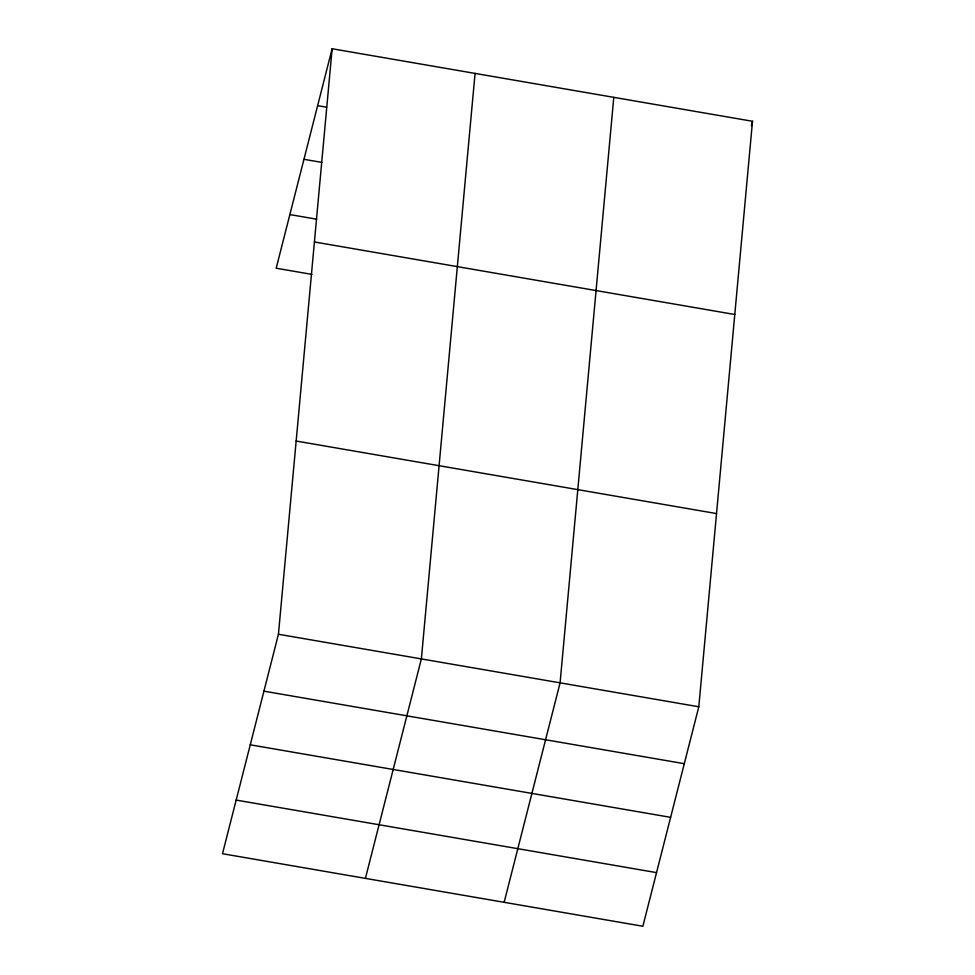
<?xml version="1.0" encoding="UTF-8"?>
<svg xmlns="http://www.w3.org/2000/svg" width="975" height="975" viewBox="0 0 975 975"><rect width="100%" height="100%" fill="white"/><g stroke="black" fill="none" stroke-linecap="round" stroke-linejoin="round"><path stroke-width="1.46" d="M278.436 634.25L332.134 48.75L752.505 121.278L698.807 706.777L642.866 926.25L222.495 853.722L278.436 634.25L698.807 706.777M475.057 73.405L421.371 658.917L365.418 878.378M613.787 97.342L560.089 682.841L504.148 902.314M332.134 48.75L276.193 268.223L311.915 274.389M751.384 125.653L752.505 121.278M317.618 105.666L326.552 107.201M303.944 159.303L321.811 162.386M289.855 214.573L316.656 219.204M314.413 241.971L734.784 314.498M296.156 441.041L716.527 513.569M263.933 691.165L684.304 763.693M250.258 744.815L670.629 817.342M236.169 800.085L656.541 872.613"/></g></svg>
